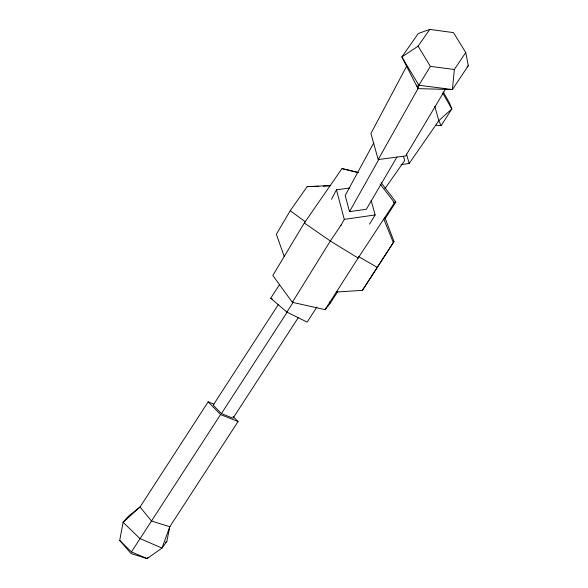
<?xml version="1.0" encoding="UTF-8"?>
<svg xmlns="http://www.w3.org/2000/svg" width="588" height="588" viewBox="0 0 588 588"><rect width="100%" height="100%" fill="white"/><g stroke="black" fill="none" stroke-linecap="round" stroke-linejoin="round"><path stroke-width="0.88" d="M465.733 52.53L454.34 69.494L452.422 89.545L417.987 88.641L401.861 56.94L418.303 33.494L429.784 29.4L453.451 32.619L465.733 52.53L468.305 65.687L452.422 89.545L418.906 85.245L401.861 56.94L418.105 46.151L429.784 29.4M233.069 416.48L238.059 421.537L169.814 526.708L166.845 541.357L161.994 548.082L147.103 558.6L131.109 553.58L119.695 540.401L123.09 522.269L128.669 516.043L140.047 506.988L208.152 401.847L213.959 404.199M445.542 89.126L405.632 155.967L378.202 159.554L417.987 88.641L418.906 85.245L430.365 66.37L418.105 46.151M336.196 292.038L362.421 290.354L394.019 241.492L384.927 217.678M331.485 199.303L336.454 189.821L349.97 187.976M406.639 66.216L370.918 133.491L378.202 159.554M373.725 142.855L345.2 195.503L349.515 211.643L366.368 209.254L397.003 156.945M340.878 225.469L344.296 219.375L336.454 189.821M349.515 211.643L378.929 159.304M362.421 290.354L394.019 241.492M330.801 185.543L307.156 186.639L290.237 210.702L276.375 234.237L284.254 256.603M358.019 172.438L341.981 168.594L304.297 223.006L272.803 275.485L292.346 302.32L325.098 309.656L329.861 303.673L337.828 291.545M369.602 224.087L375.129 214.943L371.109 200.295M292.346 302.32L330.338 240.999L341.525 224.447M148.147 557.196L147.103 558.6L131.44 551.941L220.551 414.555L208.152 401.847M435.796 125.178L441.125 125.7L451.819 108.964L449.394 102.753L443.124 91.809M325.098 309.656L358.114 258.059L394.533 202.706L395.864 202.022L381.164 182.721M384.993 218.986L395.864 202.022L393.335 202.786M316.983 306.929L307.149 322.084L286.848 312.059L270.708 298.248L279.535 284.607M278.455 304.408L213.172 405.154L221.419 413.57L233.024 418.222L298.395 317.454M286.848 312.059L293.331 302.048M221.419 413.57L287.297 311.956M401.075 164.64L409.204 163.442L438.81 120.687L451.819 108.964L442.749 93.139M384.912 188.682L404.691 160.517L403.449 156.254M466.99 66.944L468.305 65.687M165.448 542.43L166.845 541.357M344.296 219.375L375.129 214.943M318.74 186.308L307.156 186.639M323.238 186.109L330.434 185.808M430.365 66.37L454.34 69.494M358.276 172.563L341.981 168.594M220.551 414.555L238.059 421.537M270.708 298.248L272.325 299.049M358.43 256.493L377.386 267.459M358.114 258.059L330.338 240.999L304.297 223.006M290.237 210.702L305.686 222.044M119.695 540.401L131.44 551.941M380.142 184.132L394.533 202.706M441.125 125.7L438.81 120.687L434.789 106.274M383.802 219.148L393.387 242.712M416.943 85.128L417.987 88.641M406.462 154.005L409.204 163.442M329.574 301.916L329.861 303.673M169.814 526.708L161.994 548.082L139.841 538.505L123.09 522.269L140.047 506.988L151.513 521.049L169.814 526.708"/></g></svg>
